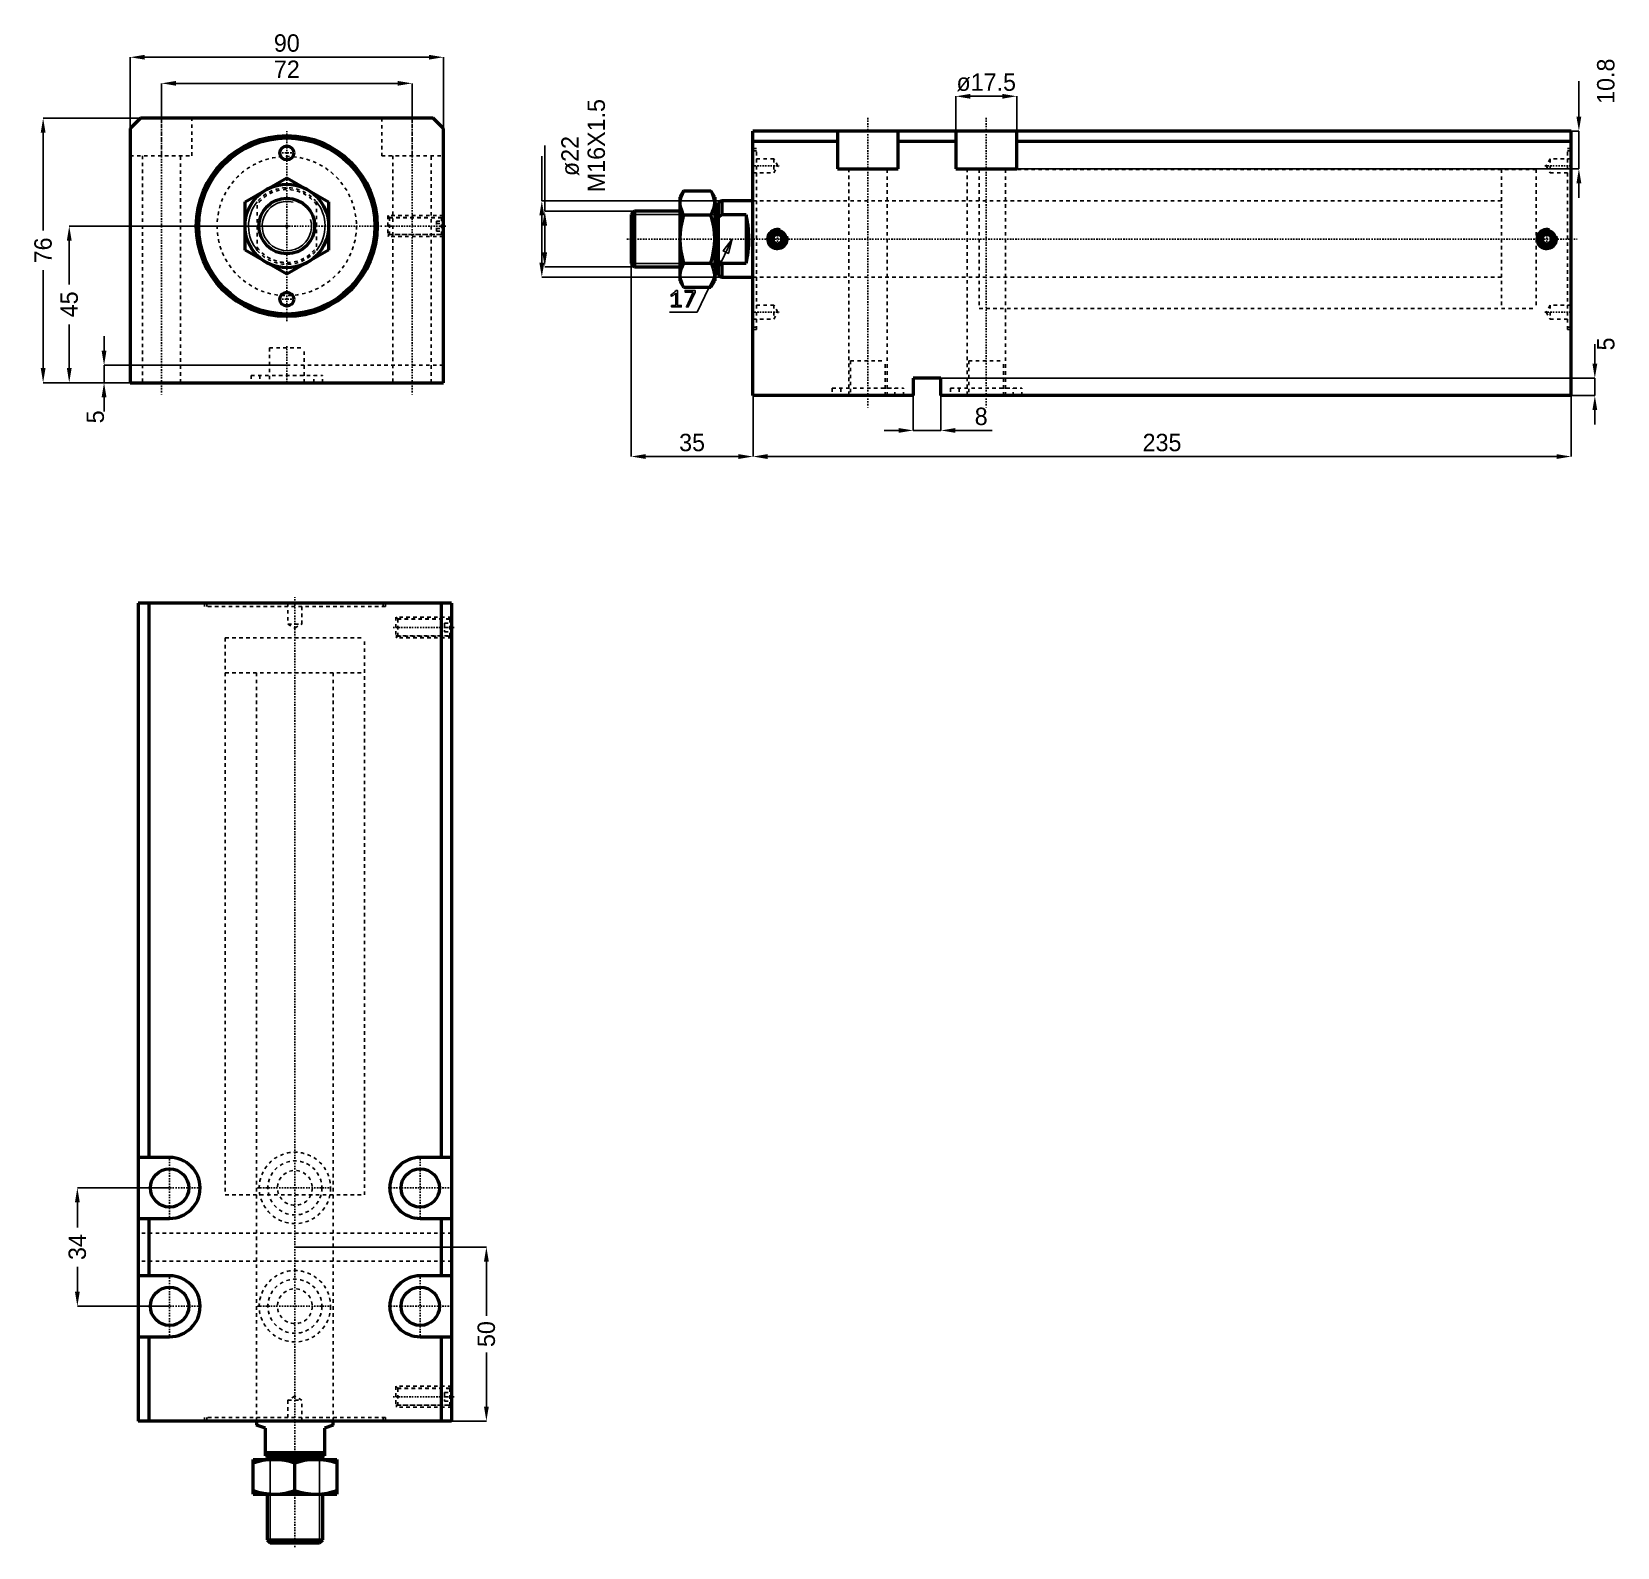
# Model space of a CAD drawing. Header units: millimetres. Extents: x -73 to 382, y -380 to 56.
import ezdxf

# ---------------------------------------------------------------- set-up
doc = ezdxf.new("R2010")
doc.units = ezdxf.units.MM
doc.linetypes.add('Center', pattern=[1.5, 0.45, -0.5, 0.05, -0.5])
doc.linetypes.add('Dashed', pattern=[2, 1, -1])
for name, color, linetype, lineweight in [('2d ConnectionPoints', 7, 'Continuous', 50), ('AM_0', 7, 'Continuous', 50), ('AM_5', 3, 'Continuous', 25), ('AM_7', 7, 'Center', 25), ('AM_9', 6, 'Dashed', 25)]:
    doc.layers.add(name, color=color, linetype=linetype, lineweight=lineweight)
doc.dimstyles.new('ISO-25', dxfattribs={"dimtxt": 2.5, "dimasz": 2.5, "dimexe": 1.25, "dimexo": 0.625, "dimtad": 1, "dimtxsty": 'Standard', "dimcen": 2.5, "dimadec": 0, "dimazin": 0, "dimtfac": 1, "dimtmove": 0, "dimatfit": 3, "dimfxl": 0, "dimarcsym": 0})

# ---------------------------------------------------------------- blocks, each defined once
blk = doc.blocks.new('1_JECX_MF_EXLA_40_150_0_rod__0_in_JECX_MF_160_EXLA_40_150_0__0')
at = {"layer": 'AM_0'}
for p, q in [((-12, 6.93), (0, 13.86)), ((0, 13.86), (12, 6.93)), ((-12, -6.93), (-12, 6.93)), ((12, 6.93), (12, -6.93)), ((0, -13.86), (-12, -6.93)), ((12, -6.93), (0, -13.86))]:
    blk.add_line(p, q, dxfattribs=at)
for radius in [12, 8]:
    blk.add_circle((0, 0), radius, dxfattribs=at)
at = {"layer": 'AM_5'}
blk.add_arc((0, 0), 7.08, 75, 15, dxfattribs=at)
at = {"layer": 'AM_9'}
for p, q in [((-8.5, -6.98), (-8.5, 6.98)), ((8.5, 6.98), (8.5, -6.98))]:
    blk.add_line(p, q, dxfattribs=at)
for points in [[(-8.5, 6.98), (-9.08, 6.21), (-9.58, 5.4), (-10.02, 4.54), (-10.38, 3.65), (-10.65, 2.74), (-10.85, 1.8), (-10.97, 0.84), (-11, -0.12), (-10.95, -1.07), (-10.81, -2.02), (-10.59, -2.96), (-10.3, -3.87), (-9.92, -4.75), (-9.47, -5.6), (-8.94, -6.4), (-8.5, -6.98)], [(8.5, -6.98), (9.08, -6.21), (9.58, -5.4), (10.02, -4.54), (10.38, -3.65), (10.65, -2.74), (10.85, -1.8), (10.97, -0.84), (11, 0.12), (10.95, 1.07), (10.81, 2.02), (10.59, 2.96), (10.3, 3.87), (9.92, 4.75), (9.47, 5.6), (8.94, 6.4), (8.5, 6.98)]]:
    blk.add_lwpolyline(points, dxfattribs=at)
for radius, start, end in [(11, 39.4006, 140.5994), (10.5, 35.9506, 144.0494), (10.5, 215.9506, 324.0494), (11, 219.4006, 320.5994)]:
    blk.add_arc((0, 0), radius, start, end, dxfattribs=at)
blk = doc.blocks.new('2_JECX_MF_EXLA_40_150_0_body__0_in_JECX_MF_160_EXLA_40_150_0__0')
at = {"layer": 'AM_0'}
for p, q in [((-42, 31), (-45, 28)), ((-45, 28), (-45, -45)), ((42, 31), (-42, 31)), ((45, 28), (42, 31)), ((45, -45), (45, 28)), ((-45, -45), (45, -45))]:
    blk.add_line(p, q, dxfattribs=at)
for centre, radius in [((0, 0), 26), ((0, 0), 25.3), ((0, 21), 2), ((0, -21), 2)]:
    blk.add_circle(centre, radius, dxfattribs=at)
at = {"layer": 'AM_5', "linetype": 'Dashed'}
for p, q in [((45, 3), (29, 3)), ((45, -3), (29, -3))]:
    blk.add_line(p, q, dxfattribs=at)
at = {"layer": 'AM_7'}
for p, q in [((-36, 34.8), (-36, -48.8)), ((36, 34.8), (36, -48.8)), ((0, -27.3), (0, 27.3)), ((-2.1, 21), (2.1, 21)), ((-27.3, 0), (27.3, 0)), ((28.2, 0), (45.8, 0)), ((-2.1, -21), (2.1, -21)), ((0, -34.5), (0, -45.5))]:
    blk.add_line(p, q, dxfattribs=at)
at = {"layer": 'AM_9'}
for p, q in [((-36, 20.2), (-36, 31)), ((-27.25, 20.2), (-27.25, 31)), ((27.25, 31), (27.25, 20.2)), ((36, 20.2), (36, 31)), ((-45, 20.2), (-27.25, 20.2)), ((-41.5, 20.2), (-41.5, -45)), ((-30.5, -45), (-30.5, 20.2)), ((27.25, 20.2), (45, 20.2)), ((30.5, 20.2), (30.5, -45)), ((41.5, -45), (41.5, 20.2)), ((29.54, 2.46), (29, 3)), ((29, 3), (29, -3)), ((44.5, 2.4), (29, 2.4)), ((44.46, 2.46), (29.54, 2.46)), ((29.54, 2.46), (29.54, -2.46)), ((43, 1.44), (45, 1.44)), ((43, 1.44), (43, -1.44)), ((43, 0.72), (45, 0.72)), ((45, 3), (44.46, 2.46)), ((44.46, 2.46), (44.46, -2.46)), ((45, 1.9), (44.5, 2.4)), ((44.5, 2.4), (44.5, -2.4)), ((29, -2.4), (44.5, -2.4)), ((29, -3), (29.54, -2.46)), ((29.54, -2.46), (44.46, -2.46)), ((43, -0.72), (45, -0.72)), ((43, -1.44), (45, -1.44)), ((44.46, -2.46), (45, -3)), ((44.5, -2.4), (45, -1.9)), ((-5, -35), (5, -35)), ((-5, -35), (-5, -45)), ((5, -45), (5, -35)), ((45, -40), (-45, -40)), ((-10.25, -42.9), (10.25, -42.9)), ((-10.25, -42.9), (-10.25, -45)), ((-7.75, -42.9), (-7.75, -45)), ((7.75, -45), (7.75, -42.9)), ((10.25, -45), (10.25, -42.9))]:
    blk.add_line(p, q, dxfattribs=at)
blk.add_circle((0, 0), 20, dxfattribs=at)
blk = doc.blocks.new('*D3')
at = {"layer": 'AM_5', "color": 0, "lineweight": -2}
for p, q in [((-45, 28), (-45, 48.5)), ((-40.83, 48.5), (40.83, 48.5)), ((45, 28), (45, 48.5))]:
    blk.add_line(p, q, dxfattribs=at)
at = {"layer": 'AM_5', "color": 0}
for points in [[(-40.83, 49.19), (-40.83, 47.81), (-45, 48.5)], [(40.83, 47.81), (40.83, 49.19), (45, 48.5)]]:
    blk.add_solid(points, dxfattribs=at)
at = {"layer": 'Defpoints', "color": 0}
for p in [(45, 48.5), (-45, 28), (45, 28)]:
    blk.add_point(p, dxfattribs=at)
at = {"layer": 'AM_5', "color": 0, "insert": (0, 52.55), "char_height": 5, "attachment_point": 5}
blk.add_mtext('90', dxfattribs=at)
blk = doc.blocks.new('*D4')
at = {"layer": 'AM_5', "color": 0, "lineweight": -2}
for p, q in [((-36, 31), (-36, 41)), ((-31.83, 41), (31.83, 41)), ((36, 31), (36, 41))]:
    blk.add_line(p, q, dxfattribs=at)
at = {"layer": 'AM_5', "color": 0}
for points in [[(-31.83, 41.69), (-31.83, 40.31), (-36, 41)], [(31.83, 40.31), (31.83, 41.69), (36, 41)]]:
    blk.add_solid(points, dxfattribs=at)
at = {"layer": 'Defpoints', "color": 0}
for p in [(36, 41), (-36, 31), (36, 31)]:
    blk.add_point(p, dxfattribs=at)
at = {"layer": 'AM_5', "color": 0, "insert": (0, 45.05), "char_height": 5, "attachment_point": 5}
blk.add_mtext('72', dxfattribs=at)
blk = doc.blocks.new('*D5')
at = {"layer": 'AM_5', "color": 0, "lineweight": -2}
for p, q in [((-42, 31), (-70, 31)), ((-70, 26.83), (-70, -1.31)), ((-70, -40.83), (-70, -12.69)), ((-45, -45), (-70, -45))]:
    blk.add_line(p, q, dxfattribs=at)
at = {"layer": 'AM_5', "color": 0}
for points in [[(-69.31, 26.83), (-70.69, 26.83), (-70, 31)], [(-70.69, -40.83), (-69.31, -40.83), (-70, -45)]]:
    blk.add_solid(points, dxfattribs=at)
at = {"layer": 'Defpoints', "color": 0}
for p in [(-42, 31), (-70, -45), (-45, -45)]:
    blk.add_point(p, dxfattribs=at)
at = {"layer": 'AM_5', "color": 0, "insert": (-70, -7), "char_height": 5, "attachment_point": 5, "rotation": 90}
blk.add_mtext('76', dxfattribs=at)
blk = doc.blocks.new('*D6')
at = {"layer": 'AM_5', "color": 0, "lineweight": -2}
for p, q in [((0, 0), (-62.5, 0)), ((-62.5, -4.17), (-62.5, -16.75)), ((-62.5, -40.83), (-62.5, -28.25)), ((-45, -45), (-62.5, -45))]:
    blk.add_line(p, q, dxfattribs=at)
at = {"layer": 'AM_5', "color": 0}
for points in [[(-61.81, -4.17), (-63.19, -4.17), (-62.5, 0)], [(-63.19, -40.83), (-61.81, -40.83), (-62.5, -45)]]:
    blk.add_solid(points, dxfattribs=at)
at = {"layer": 'Defpoints', "color": 0}
for p in [(0, 0), (-62.5, -45), (-45, -45)]:
    blk.add_point(p, dxfattribs=at)
at = {"layer": 'AM_5', "color": 0, "insert": (-62.5, -22.5), "char_height": 5, "attachment_point": 5, "rotation": 90}
blk.add_mtext('45', dxfattribs=at)
blk = doc.blocks.new('*D7')
at = {"layer": 'AM_5', "color": 0, "lineweight": -2}
for p, q in [((-52.5, -35.83), (-52.5, -31.67)), ((0, -40), (-52.5, -40)), ((-52.5, -40), (-52.5, -45)), ((-45, -45), (-52.5, -45)), ((-52.5, -49.17), (-52.5, -53.33))]:
    blk.add_line(p, q, dxfattribs=at)
at = {"layer": 'AM_5', "color": 0}
for points in [[(-53.19, -35.83), (-51.81, -35.83), (-52.5, -40)], [(-51.81, -49.17), (-53.19, -49.17), (-52.5, -45)]]:
    blk.add_solid(points, dxfattribs=at)
at = {"layer": 'Defpoints', "color": 0}
for p in [(0, -40), (-52.5, -45), (-45, -45)]:
    blk.add_point(p, dxfattribs=at)
at = {"layer": 'AM_5', "color": 0, "insert": (-55, -54.83), "char_height": 5, "attachment_point": 5, "rotation": 90}
blk.add_mtext('5', dxfattribs=at)
blk = doc.blocks.new('1_JECX_MF_EXLA_40_150_0_rod__0_in_JECX_MF_160_EXLA_40_150_0__4')
at = {"layer": 'AM_0'}
for p, q in [((-11, 0), (-11, -1.19)), ((11, -1.19), (11, 0)), ((-8.5, -2), (-11, -1.19)), ((-8.5, -10), (-8.5, -2)), ((11, -1.19), (8.5, -2)), ((8.5, -2), (8.5, -10)), ((-8.5, -9), (8.5, -9)), ((-12, -11), (12, -11)), ((-12, -21), (-12, -11)), ((-8.5, -10), (8.5, -10)), ((-7.08, -10), (-8, -10.92)), ((-8, -10.92), (8, -10.92)), ((-8, -10.92), (-8, -11)), ((0, -19.93), (0, -12.07)), ((8, -10.92), (7.08, -10)), ((8, -11), (8, -10.92)), ((12, -11), (12, -21)), ((-12, -21), (12, -21)), ((-8, -21), (-8, -34.08)), ((8, -34.08), (8, -21)), ((-8, -34.08), (-7.08, -35)), ((-8, -34.08), (8, -34.08)), ((-7.08, -35), (7.08, -35)), ((7.08, -35), (8, -34.08))]:
    blk.add_line(p, q, dxfattribs=at)
for points in [[(-6, -11), (-6.43, -11.01), (-7.83, -11.11), (-9.22, -11.32), (-10.62, -11.65), (-12, -12.07)], [(0, -12.07), (-1.46, -11.63), (-2.94, -11.29), (-4.46, -11.08), (-6, -11)], [(6, -11), (5.57, -11.01), (4.17, -11.11), (2.78, -11.32), (1.38, -11.65), (0, -12.07)], [(12, -12.07), (10.54, -11.63), (9.06, -11.29), (7.54, -11.08), (6, -11)], [(-12, -19.93), (-10.54, -20.37), (-9.06, -20.71), (-7.54, -20.92), (-6, -21)], [(-6, -21), (-5.57, -20.99), (-4.17, -20.89), (-2.78, -20.68), (-1.38, -20.35), (0, -19.93)], [(0, -19.93), (1.46, -20.37), (2.94, -20.71), (4.46, -20.92), (6, -21)], [(6, -21), (6.43, -20.99), (7.83, -20.89), (9.22, -20.68), (10.62, -20.35), (12, -19.93)]]:
    blk.add_lwpolyline(points, dxfattribs=at)
at = {"layer": 'AM_5'}
for p, q in [((-7.08, -35), (-7.08, -10)), ((7.08, -35), (7.08, -10))]:
    blk.add_line(p, q, dxfattribs=at)
at = {"layer": 'AM_7'}
blk.add_line((0, -36.25), (0, 236.75), dxfattribs=at)
at = {"layer": 'AM_9'}
for p, q in [((-20, 225), (20, 225)), ((-20, 225), (-20, 215)), ((20, 215), (20, 225)), ((-20, 215), (20, 215)), ((-11, 215), (-11, 0)), ((11, 0), (11, 215))]:
    blk.add_line(p, q, dxfattribs=at)
blk = doc.blocks.new('2_JECX_MF_EXLA_40_150_0_body__0_in_JECX_MF_160_EXLA_40_150_0__4')
at = {"layer": 'AM_0'}
for p, q in [((45, 235), (-45, 235)), ((-45, 235), (-45, 0)), ((-42, 235), (-42, 75.75)), ((42, 235), (42, 75.75)), ((45, 235), (45, 0)), ((-36, 75.75), (-45, 75.75)), ((45, 75.75), (36, 75.75)), ((-45, 58.25), (-36, 58.25)), ((-42, 58.25), (-42, 41.75)), ((36, 58.25), (45, 58.25)), ((42, 58.25), (42, 41.75)), ((-36, 41.75), (-45, 41.75)), ((45, 41.75), (36, 41.75)), ((-45, 24.25), (-36, 24.25)), ((-42, 24.25), (-42, 0)), ((36, 24.25), (45, 24.25)), ((42, 24.25), (42, 0)), ((45, 0), (-45, 0))]:
    blk.add_line(p, q, dxfattribs=at)
for centre in [(-36, 67), (36, 67), (-36, 33), (36, 33)]:
    blk.add_circle(centre, 5.5, dxfattribs=at)
for centre, start, end in [((-36, 67), 270, 90), ((36, 67), 90, 270), ((-36, 33), 270, 90), ((36, 33), 90, 270)]:
    blk.add_arc(centre, 8.75, start, end, dxfattribs=at)
at = {"layer": 'AM_5', "linetype": 'Dashed'}
for p, q in [((45, 231), (29, 231)), ((45, 225), (29, 225)), ((45, 10), (29, 10)), ((45, 4), (29, 4))]:
    blk.add_line(p, q, dxfattribs=at)
at = {"layer": 'AM_7'}
for p, q in [((28.2, 228), (45.8, 228)), ((-36, 57.8125), (-36, 76.1875)), ((36, 57.8125), (36, 76.1875)), ((-45.1875, 67), (-26.8125, 67)), ((-10.7625, 67), (10.7625, 67)), ((26.8125, 67), (45.1875, 67)), ((-36, 23.8125), (-36, 42.1875)), ((36, 23.8125), (36, 42.1875)), ((-45.1875, 33), (-26.8125, 33)), ((-10.7625, 33), (10.7625, 33)), ((26.8125, 33), (45.1875, 33)), ((28.2, 7), (45.8, 7))]:
    blk.add_line(p, q, dxfattribs=at)
at = {"layer": 'AM_9'}
for p, q in [((-26, 235), (-26, 234)), ((26, 234), (-26, 234)), ((-25.3, 235), (-25.3, 234)), ((-2, 235), (-2, 229)), ((2, 229), (2, 235)), ((25.3, 234), (25.3, 235)), ((26, 234), (26, 235)), ((-2, 229), (2, 229)), ((-2, 229), (0, 227.8453)), ((0, 227.8453), (2, 229)), ((29, 231), (29, 225)), ((29.5415, 230.4585), (29, 231)), ((44.5, 230.4), (29, 230.4)), ((44.4585, 230.4585), (29.5415, 230.4585)), ((29.5415, 230.4585), (29.5415, 225.5415)), ((43, 229.25), (45, 229.25)), ((43, 229.25), (43, 226.75)), ((43, 228), (45, 228)), ((45, 231), (44.4585, 230.4585)), ((44.4585, 230.4585), (44.4585, 225.5415)), ((45, 229.9), (44.5, 230.4)), ((44.5, 230.4), (44.5, 225.6)), ((-20, 225), (20, 225)), ((-20, 225), (-20, 65)), ((20, 65), (20, 225)), ((29, 225.6), (44.5, 225.6)), ((29, 225), (29.5415, 225.5415)), ((29.5415, 225.5415), (44.4585, 225.5415)), ((43, 226.75), (45, 226.75)), ((44.4585, 225.5415), (45, 225)), ((44.5, 225.6), (45, 226.1)), ((-20, 65), (20, 65)), ((-11, 65), (-11, 0)), ((11, 0), (11, 65)), ((45, 54), (-45, 54)), ((45, 46), (-45, 46)), ((29, 10), (29, 4)), ((29.5415, 9.4585), (29, 10)), ((44.5, 9.4), (29, 9.4)), ((44.4585, 9.4585), (29.5415, 9.4585)), ((29.5415, 9.4585), (29.5415, 4.5415)), ((45, 10), (44.4585, 9.4585)), ((44.4585, 9.4585), (44.4585, 4.5415)), ((45, 8.9), (44.5, 9.4)), ((44.5, 9.4), (44.5, 4.6)), ((0, 7.1547), (-2, 6)), ((-2, 6), (-2, 0)), ((-2, 6), (2, 6)), ((2, 6), (0, 7.1547)), ((2, 0), (2, 6)), ((29, 4.6), (44.5, 4.6)), ((43, 8.25), (45, 8.25)), ((43, 8.25), (43, 5.75)), ((43, 7), (45, 7)), ((43, 5.75), (45, 5.75)), ((44.5, 4.6), (45, 5.1)), ((26, 1), (-26, 1)), ((-26, 1), (-26, 0)), ((-25.3, 1), (-25.3, 0)), ((25.3, 0), (25.3, 1)), ((26, 0), (26, 1)), ((29, 4), (29.5415, 4.5415)), ((29.5415, 4.5415), (44.4585, 4.5415)), ((44.4585, 4.5415), (45, 4))]:
    blk.add_line(p, q, dxfattribs=at)
for centre, radius in [((0, 67), 10.25), ((0, 67), 7.75), ((0, 67), 5), ((0, 33), 10.25), ((0, 33), 7.75), ((0, 33), 5)]:
    blk.add_circle(centre, radius, dxfattribs=at)
blk = doc.blocks.new('*D13')
at = {"layer": 'AM_5', "color": 0, "lineweight": -2}
for p, q in [((2.33, -293.35), (57.33, -293.35)), ((57.33, -297.52), (57.33, -313.1)), ((57.33, -339.18), (57.33, -323.6)), ((47.33, -343.35), (57.33, -343.35))]:
    blk.add_line(p, q, dxfattribs=at)
at = {"layer": 'AM_5', "color": 0}
for points in [[(56.64, -297.52), (58.03, -297.52), (57.33, -293.35)], [(56.64, -339.18), (58.03, -339.18), (57.33, -343.35)]]:
    blk.add_solid(points, dxfattribs=at)
at = {"layer": 'Defpoints', "color": 0}
for p in [(2.33, -293.35), (57.33, -293.35), (47.33, -343.35)]:
    blk.add_point(p, dxfattribs=at)
at = {"layer": 'AM_5', "color": 0, "insert": (57.33, -318.35), "char_height": 5, "attachment_point": 5, "rotation": 90}
blk.add_mtext('50', dxfattribs=at)
blk = doc.blocks.new('*D14')
at = {"layer": 'AM_5', "color": 0, "lineweight": -2}
for p, q in [((-33.67, -276.35), (-60.17, -276.35)), ((-60.17, -280.52), (-60.17, -287.68)), ((-60.17, -306.18), (-60.17, -299.02)), ((-33.67, -310.35), (-60.17, -310.35))]:
    blk.add_line(p, q, dxfattribs=at)
at = {"layer": 'AM_5', "color": 0}
for points in [[(-60.86, -280.52), (-59.47, -280.52), (-60.17, -276.35)], [(-60.86, -306.18), (-59.47, -306.18), (-60.17, -310.35)]]:
    blk.add_solid(points, dxfattribs=at)
at = {"layer": 'Defpoints', "color": 0}
for p in [(-60.17, -276.35), (-33.67, -276.35), (-33.67, -310.35)]:
    blk.add_point(p, dxfattribs=at)
at = {"layer": 'AM_5', "color": 0, "insert": (-60.17, -293.35), "char_height": 5, "attachment_point": 5, "rotation": 90}
blk.add_mtext('34', dxfattribs=at)
blk = doc.blocks.new('1_JECX_MF_EXLA_40_150_0_rod__0_in_JECX_MF_160_EXLA_40_150_0__2')
at = {"layer": 'AM_0'}
for p, q in [((-19.93, 13.86), (-21, 12)), ((-19.93, 13.86), (-12.07, 13.86)), ((-11, 12), (-12.07, 13.86)), ((-21, 12), (-21, -12)), ((-11, 12), (-11, -12)), ((-9, 11), (-10, 10.5)), ((-10, 10.5), (-10, -10.5)), ((0, 11), (-9, 11)), ((-9, 11), (-9, 6.98)), ((-34.08, 8), (-35, 7.08)), ((-35, 7.08), (-35, -7.08)), ((-34.08, 8), (-34.08, -8)), ((-21, 8), (-34.08, 8)), ((-19.93, 6.93), (-12.07, 6.93)), ((-10.92, 8), (-11, 8)), ((-10, 7.08), (-10.92, 8)), ((-10.92, 8), (-10.92, -8)), ((-9, 6.98), (-10, 6.16)), ((-2, 6.98), (-9, 6.98)), ((-2, 6.98), (-2, -6.98)), ((-35, -7.08), (-34.08, -8)), ((-34.08, -8), (-21, -8)), ((-19.93, -6.93), (-12.07, -6.93)), ((-11, -8), (-10.92, -8)), ((-10.92, -8), (-10, -7.08)), ((-10, -6.16), (-9, -6.98)), ((-9, -6.98), (-2, -6.98)), ((-9, -6.98), (-9, -11)), ((-21, -12), (-19.93, -13.86)), ((-12.07, -13.86), (-11, -12)), ((-10, -10.5), (-9, -11)), ((-9, -11), (0, -11)), ((-19.93, -13.86), (-12.07, -13.86))]:
    blk.add_line(p, q, dxfattribs=at)
for points in [[(-19.93, 13.86), (-20.37, 13.01), (-20.71, 12.16), (-20.92, 11.28), (-21, 10.39)], [(-11, 10.39), (-11.01, 10.64), (-11.11, 11.45), (-11.32, 12.25), (-11.65, 13.06), (-12.07, 13.86)], [(-21, 10.39), (-20.99, 10.15), (-20.89, 9.34), (-20.68, 8.53), (-20.35, 7.73), (-19.93, 6.93)], [(-12.07, 6.93), (-11.63, 7.77), (-11.29, 8.63), (-11.08, 9.51), (-11, 10.39)], [(-19.93, 6.93), (-20.37, 5.25), (-20.7, 3.54), (-20.92, 1.79), (-21, 0.02), (-21, 0)], [(-11, 0), (-11.07, 1.74), (-11.28, 3.46), (-11.62, 5.21), (-12.07, 6.93)], [(-2, -6.98), (-1.81, -6.21), (-1.65, -5.4), (-1.51, -4.54), (-1.39, -3.65), (-1.3, -2.74), (-1.24, -1.8), (-1.2, -0.84), (-1.19, 0.12), (-1.2, 1.07), (-1.25, 2.02), (-1.32, 2.96), (-1.42, 3.87), (-1.54, 4.75), (-1.69, 5.6), (-1.86, 6.4), (-2, 6.98)], [(-21, 0), (-20.93, -1.74), (-20.72, -3.46), (-20.38, -5.21), (-19.93, -6.93)], [(-12.07, -6.93), (-11.63, -5.25), (-11.3, -3.54), (-11.08, -1.79), (-11, -0.02), (-11, 0)], [(-19.93, -6.93), (-20.37, -7.77), (-20.71, -8.63), (-20.92, -9.51), (-21, -10.39)], [(-11, -10.39), (-11.01, -10.15), (-11.11, -9.34), (-11.32, -8.53), (-11.65, -7.73), (-12.07, -6.93)], [(-21, -10.39), (-20.99, -10.64), (-20.89, -11.45), (-20.68, -12.25), (-20.35, -13.06), (-19.93, -13.86)], [(-12.07, -13.86), (-11.63, -13.01), (-11.29, -12.16), (-11.08, -11.28), (-11, -10.39)]]:
    blk.add_lwpolyline(points, dxfattribs=at)
at = {"layer": 'AM_5'}
for p, q in [((-35, 7.08), (-10, 7.08)), ((-35, -7.08), (-10, -7.08))]:
    blk.add_line(p, q, dxfattribs=at)
at = {"layer": 'AM_7'}
blk.add_line((-36.25, 0), (236.75, 0), dxfattribs=at)
at = {"layer": 'AM_9'}
for p, q in [((225, 20), (215, 20)), ((215, 20), (215, -20)), ((225, 20), (225, -20)), ((215, 11), (0, 11)), ((0, -11), (215, -11)), ((215, -20), (225, -20))]:
    blk.add_line(p, q, dxfattribs=at)
blk = doc.blocks.new('2_JECX_MF_EXLA_40_150_0_body__0_in_JECX_MF_160_EXLA_40_150_0__2')
at = {"layer": 'AM_0'}
for p, q in [((0, -45), (0, 31)), ((235, 31), (0, 31)), ((24.25, 28), (0, 28)), ((24.25, 31), (24.25, 20.2)), ((41.75, 20.2), (41.75, 31)), ((58.25, 28), (41.75, 28)), ((58.25, 31), (58.25, 20.2)), ((75.75, 20.2), (75.75, 31)), ((235, 28), (75.75, 28)), ((235, -45), (235, 31)), ((24.25, 20.2), (41.75, 20.2)), ((58.25, 20.2), (75.75, 20.2)), ((7, 1.44), (5.75, 0.72)), ((5.75, 0.72), (5.75, -0.72)), ((8.25, 0.72), (7, 1.44)), ((8.25, -0.72), (8.25, 0.72)), ((228, 1.44), (226.75, 0.72)), ((226.75, 0.72), (226.75, -0.72)), ((229.25, 0.72), (228, 1.44)), ((229.25, -0.72), (229.25, 0.72)), ((5.75, -0.72), (7, -1.44)), ((7, -1.44), (8.25, -0.72)), ((226.75, -0.72), (228, -1.44)), ((228, -1.44), (229.25, -0.72)), ((54, -40), (46, -40)), ((46, -40), (46, -45)), ((54, -45), (54, -40)), ((46, -45), (0, -45)), ((235, -45), (54, -45))]:
    blk.add_line(p, q, dxfattribs=at)
for centre, radius in [((7, 0), 2.46), ((7, 0), 2.4), ((7, 0), 1.9), ((228, 0), 2.46), ((228, 0), 2.4), ((228, 0), 1.9)]:
    blk.add_circle(centre, radius, dxfattribs=at)
at = {"layer": 'AM_5'}
for centre in [(7, 0), (228, 0)]:
    blk.add_arc(centre, 3, 75, 15, dxfattribs=at)
at = {"layer": 'AM_7'}
for p, q in [((33, 34.8), (33, -48.8)), ((67, 34.8), (67, -48.8)), ((-0.36, 21), (7.51, 21)), ((227.49, 21), (235.36, 21)), ((7, -3.15), (7, 3.15)), ((228, -3.15), (228, 3.15)), ((-0.36, -21), (7.51, -21)), ((227.49, -21), (235.36, -21))]:
    blk.add_line(p, q, dxfattribs=at)
at = {"layer": 'AM_9'}
for p, q in [((1, 26), (0, 26)), ((1, 25.3), (0, 25.3)), ((6, 23), (0, 23)), ((1, -26), (1, 26)), ((7.15, 21), (6, 23)), ((6, 23), (6, 19)), ((229, 23), (227.85, 21)), ((235, 23), (229, 23)), ((229, 23), (229, 19)), ((234, -26), (234, 26)), ((235, 26), (234, 26)), ((235, 25.3), (234, 25.3)), ((0, 19), (6, 19)), ((6, 19), (7.15, 21)), ((27.5, 20.2), (27.5, -45)), ((38.5, -45), (38.5, 20.2)), ((61.5, 20.2), (61.5, -45)), ((225, 20), (65, 20)), ((65, 20), (65, -20)), ((72.5, -45), (72.5, 20.2)), ((225, 20), (225, -20)), ((227.85, 21), (229, 19)), ((229, 19), (235, 19)), ((65, 11), (0, 11)), ((0, -11), (65, -11)), ((6, -19), (0, -19)), ((7.15, -21), (6, -19)), ((6, -19), (6, -23)), ((6, -23), (7.15, -21)), ((65, -20), (225, -20)), ((229, -19), (227.85, -21)), ((227.85, -21), (229, -23)), ((235, -19), (229, -19)), ((229, -19), (229, -23)), ((0, -23), (6, -23)), ((0, -25.3), (1, -25.3)), ((0, -26), (1, -26)), ((229, -23), (235, -23)), ((234, -25.3), (235, -25.3)), ((234, -26), (235, -26)), ((28, -35), (38, -35)), ((28, -35), (28, -45)), ((38, -45), (38, -35)), ((62, -35), (72, -35)), ((62, -35), (62, -45)), ((72, -45), (72, -35)), ((22.75, -42.9), (43.25, -42.9)), ((22.75, -42.9), (22.75, -45)), ((25.25, -42.9), (25.25, -45)), ((40.75, -45), (40.75, -42.9)), ((43.25, -45), (43.25, -42.9)), ((56.75, -42.9), (77.25, -42.9)), ((56.75, -42.9), (56.75, -45)), ((59.25, -42.9), (59.25, -45)), ((74.75, -45), (74.75, -42.9)), ((77.25, -45), (77.25, -42.9))]:
    blk.add_line(p, q, dxfattribs=at)
blk = doc.blocks.new('*D26')
at = {"layer": 'AM_5', "color": 0, "lineweight": -2}
for p, q in [((192.17, 27.28), (192.17, 37.28)), ((196.34, 37.28), (205.5, 37.28)), ((209.67, 27.28), (209.67, 37.28))]:
    blk.add_line(p, q, dxfattribs=at)
at = {"layer": 'AM_5', "color": 0}
for points in [[(196.34, 37.97), (196.34, 36.58), (192.17, 37.28)], [(205.5, 37.97), (205.5, 36.58), (209.67, 37.28)]]:
    blk.add_solid(points, dxfattribs=at)
at = {"layer": 'Defpoints', "color": 0}
for p in [(209.67, 37.28), (192.17, 27.28), (209.67, 27.28)]:
    blk.add_point(p, dxfattribs=at)
at = {"layer": 'AM_5', "color": 0, "insert": (200.92, 41.28), "char_height": 5, "attachment_point": 5}
blk.add_mtext('ø17.5', dxfattribs=at)
blk = doc.blocks.new('*D27')
at = {"layer": 'AM_5', "color": 0, "lineweight": -2}
for p, q in [((371.17, 31.44), (371.17, 41.61)), ((209.67, 27.28), (371.17, 27.28)), ((371.17, 16.48), (371.17, 27.28)), ((209.67, 16.48), (371.17, 16.48)), ((371.17, 12.31), (371.17, 8.14))]:
    blk.add_line(p, q, dxfattribs=at)
at = {"layer": 'AM_5', "color": 0}
for points in [[(370.47, 31.44), (371.86, 31.44), (371.17, 27.28)], [(370.47, 12.31), (371.86, 12.31), (371.17, 16.48)]]:
    blk.add_solid(points, dxfattribs=at)
at = {"layer": 'Defpoints', "color": 0}
for p in [(209.67, 27.28), (371.17, 27.28), (209.67, 16.48)]:
    blk.add_point(p, dxfattribs=at)
at = {"layer": 'AM_5', "color": 0, "insert": (378.92, 41.61), "char_height": 5, "attachment_point": 5, "rotation": 90}
blk.add_mtext('10.8', dxfattribs=at)
blk = doc.blocks.new('*D28')
at = {"layer": 'AM_5', "color": 0, "lineweight": -2}
for p, q in [((133.92, -48.72), (133.92, -66.22)), ((368.92, -48.72), (368.92, -66.22)), ((138.09, -66.22), (364.75, -66.22))]:
    blk.add_line(p, q, dxfattribs=at)
at = {"layer": 'AM_5', "color": 0}
for points in [[(138.09, -65.53), (138.09, -66.92), (133.92, -66.22)], [(364.75, -65.53), (364.75, -66.92), (368.92, -66.22)]]:
    blk.add_solid(points, dxfattribs=at)
at = {"layer": 'Defpoints', "color": 0}
for p in [(133.92, -48.72), (368.92, -48.72), (368.92, -66.22)]:
    blk.add_point(p, dxfattribs=at)
at = {"layer": 'AM_5', "color": 0, "insert": (251.42, -62.22), "char_height": 5, "attachment_point": 5}
blk.add_mtext('235', dxfattribs=at)
blk = doc.blocks.new('*D29')
at = {"layer": 'AM_5', "color": 0, "lineweight": -2}
for p, q in [((98.92, -3.72), (98.92, -66.22)), ((133.92, -48.72), (133.92, -66.22)), ((103.09, -66.22), (129.75, -66.22))]:
    blk.add_line(p, q, dxfattribs=at)
at = {"layer": 'AM_5', "color": 0}
for points in [[(103.09, -65.53), (103.09, -66.92), (98.92, -66.22)], [(129.75, -65.53), (129.75, -66.92), (133.92, -66.22)]]:
    blk.add_solid(points, dxfattribs=at)
at = {"layer": 'Defpoints', "color": 0}
for p in [(98.92, -3.72), (133.92, -48.72), (133.92, -66.22)]:
    blk.add_point(p, dxfattribs=at)
at = {"layer": 'AM_5', "color": 0, "insert": (116.42, -62.22), "char_height": 5, "attachment_point": 5}
blk.add_mtext('35', dxfattribs=at)
blk = doc.blocks.new('*D30')
at = {"layer": 'AM_5', "color": 0, "lineweight": -2}
for p, q in [((73.25, 7.28), (73.25, 20.11)), ((124.92, 7.28), (73.25, 7.28)), ((73.25, -10.56), (73.25, 3.11)), ((124.92, -14.72), (73.25, -14.72))]:
    blk.add_line(p, q, dxfattribs=at)
at = {"layer": 'AM_5', "color": 0}
for points in [[(72.56, 3.11), (73.95, 3.11), (73.25, 7.28)], [(72.56, -10.56), (73.95, -10.56), (73.25, -14.72)]]:
    blk.add_solid(points, dxfattribs=at)
at = {"layer": 'Defpoints', "color": 0}
for p in [(73.25, 7.28), (124.92, 7.28), (124.92, -14.72)]:
    blk.add_point(p, dxfattribs=at)
at = {"layer": 'AM_5', "color": 0, "insert": (81.42, 20.11), "char_height": 5, "attachment_point": 5, "rotation": 90}
blk.add_mtext('ø22', dxfattribs=at)
blk = doc.blocks.new('*D31')
at = {"layer": 'AM_5', "color": 0, "lineweight": -2}
for p, q in [((74.09, 4.28), (74.09, 23.11)), ((99.84, 4.28), (74.09, 4.28)), ((74.09, -7.56), (74.09, 0.11)), ((99.92, -11.72), (74.09, -11.72))]:
    blk.add_line(p, q, dxfattribs=at)
at = {"layer": 'AM_5', "color": 0}
for points in [[(73.39, 0.11), (74.78, 0.11), (74.09, 4.28)], [(73.39, -7.56), (74.78, -7.56), (74.09, -11.72)]]:
    blk.add_solid(points, dxfattribs=at)
at = {"layer": 'Defpoints', "color": 0}
for p in [(74.09, 4.28), (99.84, 4.28), (99.92, -11.72)]:
    blk.add_point(p, dxfattribs=at)
at = {"layer": 'AM_5', "color": 0, "insert": (88.92, 23.11), "char_height": 5, "attachment_point": 5, "rotation": 90}
blk.add_mtext('M16X1.5', dxfattribs=at)
blk = doc.blocks.new('*D32')
at = {"layer": 'AM_5', "color": 0, "lineweight": -2}
for p, q in [((179.92, -43.72), (179.92, -58.72)), ((187.92, -48.72), (187.92, -58.72)), ((175.75, -58.72), (171.59, -58.72)), ((179.92, -58.72), (187.92, -58.72)), ((192.09, -58.72), (202.64, -58.72))]:
    blk.add_line(p, q, dxfattribs=at)
at = {"layer": 'AM_5', "color": 0}
for points in [[(175.75, -58.03), (175.75, -59.42), (179.92, -58.72)], [(192.09, -58.03), (192.09, -59.42), (187.92, -58.72)]]:
    blk.add_solid(points, dxfattribs=at)
at = {"layer": 'Defpoints', "color": 0}
for p in [(179.92, -43.72), (187.92, -48.72), (187.92, -58.72)]:
    blk.add_point(p, dxfattribs=at)
at = {"layer": 'AM_5', "color": 0, "insert": (199.47, -54.72), "char_height": 5, "attachment_point": 5}
blk.add_mtext('8', dxfattribs=at)
blk = doc.blocks.new('*D33')
at = {"layer": 'AM_5', "color": 0, "lineweight": -2}
for p, q in [((375.75, -39.56), (375.75, -33.89)), ((179.92, -43.72), (375.75, -43.72)), ((375.75, -48.72), (375.75, -43.72)), ((187.92, -48.72), (375.75, -48.72)), ((375.75, -52.89), (375.75, -57.06))]:
    blk.add_line(p, q, dxfattribs=at)
at = {"layer": 'AM_5', "color": 0}
for points in [[(375.06, -39.56), (376.45, -39.56), (375.75, -43.72)], [(375.06, -52.89), (376.45, -52.89), (375.75, -48.72)]]:
    blk.add_solid(points, dxfattribs=at)
at = {"layer": 'Defpoints', "color": 0}
for p in [(179.92, -43.72), (187.92, -48.72), (375.75, -48.72)]:
    blk.add_point(p, dxfattribs=at)
at = {"layer": 'AM_5', "color": 0, "insert": (378.92, -33.89), "char_height": 5, "attachment_point": 5, "rotation": 90}
blk.add_mtext('5', dxfattribs=at)

msp = doc.modelspace()

# ---------------------------------------------------------------- linework, layer by layer
at = {"layer": '2d ConnectionPoints'}
for p in [(0, 0), (133.919, -3.724), (2.332, -343.349)]:
    msp.add_point(p, dxfattribs=at)
at = {"layer": 'AM_5'}
for p, q in [((117.919, -24.724), (127.919, -3.724)), ((109.919, -24.724), (117.919, -24.724))]:
    msp.add_line(p, q, dxfattribs=at)
for points in [[(127.919, -3.724), (126.88, -7.844), (125.375, -7.128), (127.919, -3.724)], [(110.526, -22.808), (111.722, -22.808), (111.722, -19.292), (111.722, -19.292), (111.658, -19.356), (111.549, -19.457), (111.549, -19.457), (111.426, -19.563), (111.336, -19.636), (111.336, -19.636), (111.242, -19.709), (111.1, -19.812), (111.1, -19.812), (110.957, -19.908), (110.861, -19.968), (110.861, -19.968), (110.768, -20.022), (110.638, -20.088), (110.638, -20.088), (110.52, -20.135), (110.448, -20.156), (110.448, -19.662), (110.448, -19.662), (110.537, -19.62), (110.677, -19.54), (110.677, -19.54), (110.825, -19.44), (110.928, -19.362), (110.928, -19.362), (111.031, -19.278), (111.182, -19.148), (111.182, -19.148), (111.327, -19.014), (111.42, -18.921), (111.42, -18.921), (111.509, -18.83), (111.627, -18.702), (111.627, -18.702), (111.729, -18.584), (111.787, -18.512), (112.203, -18.512), (112.203, -22.808), (113.289, -22.808), (113.289, -23.224), (110.526, -23.224), (110.526, -22.808)], [(116.72, -18.967), (114.413, -18.967), (114.413, -18.512), (117.26, -18.512), (117.26, -18.967), (115.323, -23.224), (114.79, -23.224), (116.72, -18.967)]]:
    msp.add_lwpolyline(points, dxfattribs=at)

# ---------------------------------------------------------------- block references
for name, p in [('2_JECX_MF_EXLA_40_150_0_body__0_in_JECX_MF_160_EXLA_40_150_0__0', (0, 0)), ('2_JECX_MF_EXLA_40_150_0_body__0_in_JECX_MF_160_EXLA_40_150_0__2', (133.919, -3.724)), ('1_JECX_MF_EXLA_40_150_0_rod__0_in_JECX_MF_160_EXLA_40_150_0__0', (0, 0)), ('1_JECX_MF_EXLA_40_150_0_rod__0_in_JECX_MF_160_EXLA_40_150_0__2', (133.919, -3.724)), ('2_JECX_MF_EXLA_40_150_0_body__0_in_JECX_MF_160_EXLA_40_150_0__4', (2.332, -343.349)), ('1_JECX_MF_EXLA_40_150_0_rod__0_in_JECX_MF_160_EXLA_40_150_0__4', (2.332, -343.349))]:
    msp.add_blockref(name, p)

# ---------------------------------------------------------------- dimensions: what is measured, and where the dimension line sits
for base, p1, p2, text, picture, middle in [((45, 48.5), (-45, 28), (45, 28), '90', '*D3', (0, 48.5)), ((36, 41), (-36, 31), (36, 31), '72', '*D4', (0, 41)), ((209.669, 37.276), (192.169, 27.276), (209.669, 27.276), 'ø17.5', '*D26', (200.919, 37.276)), ((133.919, -66.224), (98.919, -3.724), (133.919, -48.724), '35', '*D29', (116.419, -66.224)), ((187.919, -58.724), (179.919, -43.724), (187.919, -48.724), '8', '*D32', (199.474, -58.724)), ((368.919, -66.224), (133.919, -48.724), (368.919, -48.724), '235', '*D28', (251.419, -66.224))]:
    dim = msp.add_linear_dim(base=base, p1=p1, p2=p2, text=text, dimstyle='ISO-25', override={"dimtxt": 5, "dimasz": 4.166667, "dimexe": 0, "dimexo": 0, "dimgap": 1.5}, dxfattribs=at)
    dim.commit()
    dim.dimension.update_dxf_attribs({"geometry": picture, "text_midpoint": middle, "dimtype": 160})
for base, p1, p2, text, picture, middle in [((371.169, 27.276), (209.669, 16.476), (209.669, 27.276), '10.8', '*D27', (378.919, 41.609)), ((74.085, 4.276), (99.919, -11.724), (99.839, 4.276), 'M16X1.5', '*D31', (88.919, 23.109)), ((-70, -45), (-42, 31), (-45, -45), '76', '*D5', (-70, -7)), ((73.252, 7.276), (124.919, -14.724), (124.919, 7.276), 'ø22', '*D30', (81.419, 20.109)), ((-62.5, -45), (0, 0), (-45, -45), '45', '*D6', (-62.5, -22.5)), ((-52.5, -45), (0, -40), (-45, -45), '5', '*D7', (-55, -54.833)), ((375.752, -48.724), (179.919, -43.724), (187.919, -48.724), '5', '*D33', (378.919, -33.891)), ((-60.168, -276.349), (-33.668, -310.349), (-33.668, -276.349), '34', '*D14', (-60.168, -293.349)), ((57.332, -293.349), (47.332, -343.349), (2.332, -293.349), '50', '*D13', (57.332, -318.349))]:
    dim = msp.add_linear_dim(base=base, p1=p1, p2=p2, angle=90, text=text, dimstyle='ISO-25', override={"dimtxt": 5, "dimasz": 4.166667, "dimexe": 0, "dimexo": 0, "dimgap": 1.5}, dxfattribs=at)
    dim.commit()
    dim.dimension.update_dxf_attribs({"geometry": picture, "text_midpoint": middle, "dimtype": 160, "text_rotation": 90})

doc.saveas('drawing.dxf')
